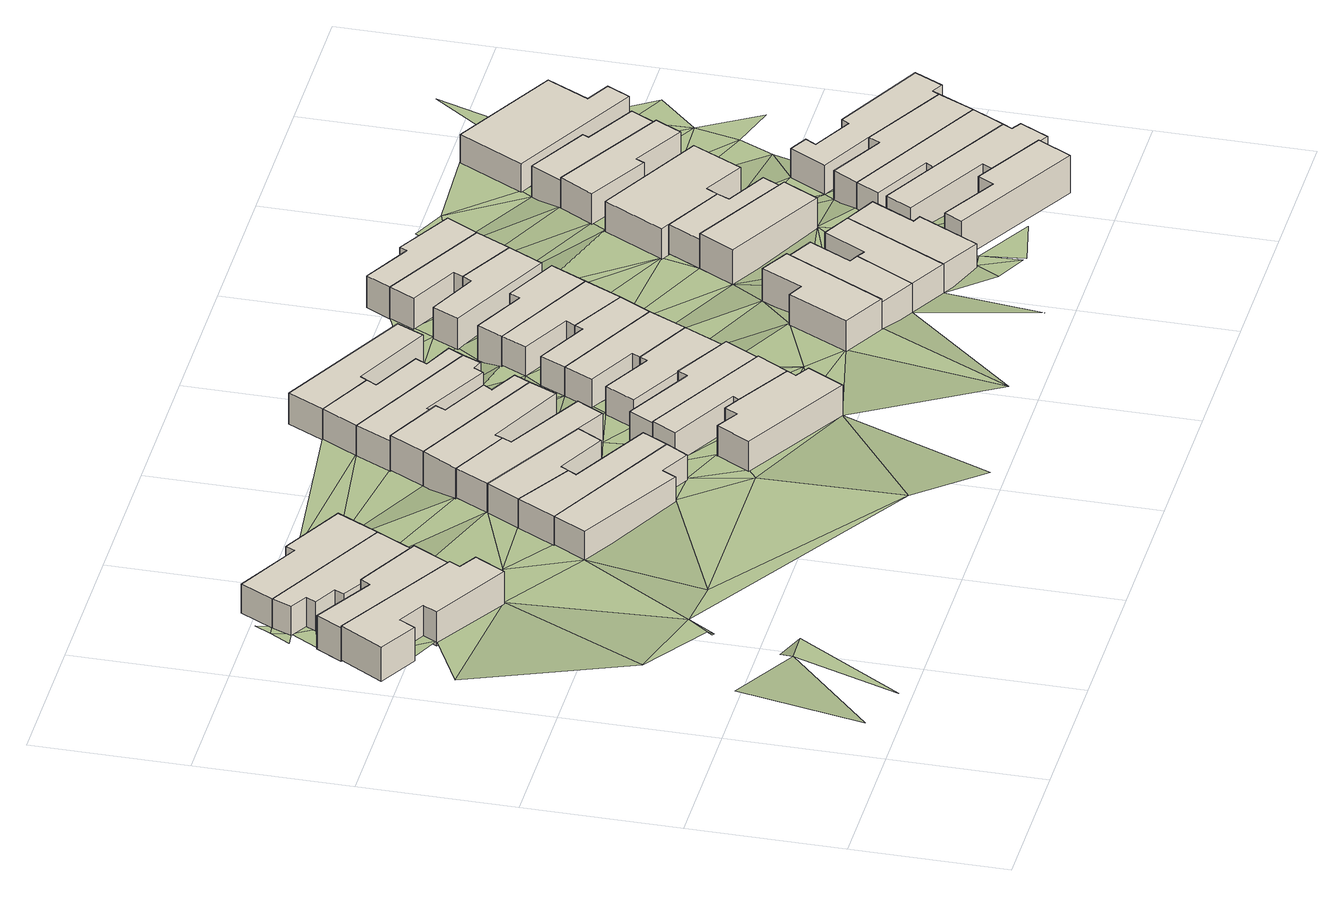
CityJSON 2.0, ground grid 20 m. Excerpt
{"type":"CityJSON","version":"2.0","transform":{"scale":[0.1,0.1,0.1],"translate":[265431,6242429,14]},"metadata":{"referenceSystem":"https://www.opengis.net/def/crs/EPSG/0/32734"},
"CityObjects":{
"building1":{"type":"Building","attributes":{"address":"88 Fenton Road Salt River Cape Town","building":"house","building:levels":1,"building_height":4.1,"roof_height":20.47,"ground_height":16.37,"plus_code":"4FRW3F96+6XF"},"geometry":[{"type":"Solid","lod":"1","boundaries":[[[[0,1,2,3]],[[1,4,5,2]],[[4,6,7,5]],[[6,8,9,7]],[[8,10,11,9]],[[10,12,13,11]],[[12,14,15,13]],[[14,16,17,15]],[[16,18,19,17]],[[18,0,3,19]],[[3,2,5,7,9,11,13,15,17,19]],[[18,16,14,12,10,8,6,4,1,0]]]]}]},
"building2":{"type":"Building","attributes":{"address":"86 Fenton Road Salt River Cape Town","building":"house","building:levels":1,"building_height":4.1,"roof_height":20.24,"ground_height":16.14,"plus_code":"4FRW3F96+6XP"},"geometry":[{"type":"Solid","lod":"1","boundaries":[[[[20,21,22,23]],[[21,24,25,22]],[[24,26,27,25]],[[26,28,29,27]],[[28,30,31,29]],[[30,20,23,31]],[[23,22,25,27,29,31]],[[30,28,26,24,21,20]]]]}]},
"building3":{"type":"Building","attributes":{"address":"84 Fenton Road Salt River Cape Town","building":"house","building:levels":1,"building_height":4.1,"roof_height":19.56,"ground_height":15.46,"plus_code":"4FRW3F96+7X5"},"geometry":[{"type":"Solid","lod":"1","boundaries":[[[[24,32,33,34]],[[32,35,36,33]],[[35,37,38,36]],[[37,39,40,38]],[[39,41,42,40]],[[41,43,44,42]],[[43,45,46,44]],[[45,26,47,46]],[[26,24,34,47]],[[34,33,36,38,40,42,44,46,47]],[[26,45,43,41,39,37,35,32,24]]]]}]},
"building4":{"type":"Building","attributes":{"address":"82 Fenton Road Salt River Cape Town","building":"house","building:levels":1,"building_height":4.1,"roof_height":19.56,"ground_height":15.46,"plus_code":"4FRW3F96+7XH"},"geometry":[{"type":"Solid","lod":"1","boundaries":[[[[32,48,49,33]],[[48,50,51,49]],[[50,52,53,51]],[[52,54,55,53]],[[54,35,36,55]],[[35,32,33,36]],[[33,49,51,53,55,36]],[[35,54,52,50,48,32]]]]}]},
"building5":{"type":"Building","attributes":{"address":"87 Fenton Road Salt River Cape Town","building":"house","building:levels":1,"building_height":4.1,"roof_height":20.09,"ground_height":15.99,"plus_code":"4FRW3F97+535"},"geometry":[{"type":"Solid","lod":"1","boundaries":[[[[56,57,58,59]],[[57,60,61,58]],[[60,62,63,61]],[[62,64,65,63]],[[64,66,67,65]],[[66,56,59,67]],[[59,58,61,63,65,67]],[[66,64,62,60,57,56]]]]}]},
"building6":{"type":"Building","attributes":{"address":"85 Fenton Road Salt River Cape Town","building":"house","building:levels":1,"building_height":4.1,"roof_height":20.09,"ground_height":15.99,"plus_code":"4FRW3F97+546"},"geometry":[{"type":"Solid","lod":"1","boundaries":[[[[68,69,59,58]],[[69,70,71,59]],[[70,72,73,71]],[[72,74,75,73]],[[74,76,77,75]],[[76,68,58,77]],[[58,59,71,73,75,77]],[[76,74,72,70,69,68]]]]}]},
"building7":{"type":"Building","attributes":{"address":"83 Fenton Road Salt River Cape Town","building":"house","building:levels":1,"building_height":4.1,"roof_height":20.09,"ground_height":15.99,"plus_code":"4FRW3F97+54J"},"geometry":[{"type":"Solid","lod":"1","boundaries":[[[[76,74,75,77]],[[74,78,79,75]],[[78,80,81,79]],[[80,82,83,81]],[[82,84,85,83]],[[84,76,77,85]],[[77,75,79,81,83,85]],[[84,82,80,78,74,76]]]]}]},
"building8":{"type":"Building","attributes":{"address":"81 Fenton Road Salt River Cape Town","building":"house","building:levels":1,"building_height":4.1,"roof_height":20.09,"ground_height":15.99,"plus_code":"4FRW3F97+54V"},"geometry":[{"type":"Solid","lod":"1","boundaries":[[[[84,82,83,85]],[[82,86,87,83]],[[86,88,89,87]],[[88,90,91,89]],[[90,92,93,91]],[[92,94,95,93]],[[94,84,85,95]],[[85,83,87,89,91,93,95]],[[94,92,90,88,86,82,84]]]]}]},
"building9":{"type":"Building","attributes":{"address":"79 Fenton Road Salt River Cape Town","building":"house","building:levels":1,"building_height":4.1,"roof_height":20.09,"ground_height":15.99,"plus_code":"4FRW3F97+648"},"geometry":[{"type":"Solid","lod":"1","boundaries":[[[[96,97,93,95]],[[97,98,99,93]],[[98,100,101,99]],[[100,102,103,101]],[[102,104,105,103]],[[104,96,95,105]],[[95,93,99,101,103,105]],[[104,102,100,98,97,96]]]]}]},
"building10":{"type":"Building","attributes":{"address":"Goldsmith Road Salt River Cape Town","building":"house","building:levels":1,"building_height":4.1,"roof_height":20.91,"ground_height":16.81,"plus_code":"4FRW3F97+35W"},"geometry":[{"type":"Solid","lod":"1","boundaries":[[[[106,107,108,109]],[[107,110,111,108]],[[110,112,113,111]],[[112,114,115,113]],[[114,116,117,115]],[[116,118,119,117]],[[118,120,121,119]],[[120,122,123,121]],[[122,106,109,123]],[[109,108,111,113,115,117,119,121,123]],[[122,120,118,116,114,112,110,107,106]]]]}]},
"building11":{"type":"Building","attributes":{"address":"77 Fenton Road Salt River Cape Town","building":"house","building:levels":1,"building_height":4.1,"roof_height":20.09,"ground_height":15.99,"plus_code":"4FRW3F97+64Q"},"geometry":[{"type":"Solid","lod":"1","boundaries":[[[[104,102,103,105]],[[102,124,125,103]],[[124,126,127,125]],[[126,128,129,127]],[[128,130,131,129]],[[130,132,133,131]],[[132,134,135,133]],[[134,104,105,135]],[[105,103,125,127,129,131,133,135]],[[134,132,130,128,126,124,102,104]]]]}]},
"building12":{"type":"Building","attributes":{"address":"Goldsmith Road Salt River Cape Town","building":"house","building:levels":1,"building_height":4.1,"roof_height":20.91,"ground_height":16.81,"plus_code":"4FRW3F97+45G"},"geometry":[{"type":"Solid","lod":"1","boundaries":[[[[136,137,138,109]],[[137,139,140,138]],[[139,141,142,140]],[[141,143,144,142]],[[143,145,108,144]],[[145,136,109,108]],[[109,138,140,142,144,108]],[[145,143,141,139,137,136]]]]}]},
"building13":{"type":"Building","attributes":{"address":"Goldsmith Road Salt River Cape Town","building":"house","building:levels":1,"building_height":4.1,"roof_height":20.74,"ground_height":16.64,"plus_code":"4FRW3F97+45Q"},"geometry":[{"type":"Solid","lod":"1","boundaries":[[[[146,147,148,149]],[[147,150,151,148]],[[150,152,153,151]],[[152,154,155,153]],[[154,156,157,155]],[[156,146,149,157]],[[149,148,151,153,155,157]],[[156,154,152,150,147,146]]]]}]},
"building14":{"type":"Building","attributes":{"address":"75 Fenton Road Salt River Cape Town","building":"house","building:levels":1,"building_height":4.1,"roof_height":19.33,"ground_height":15.23,"plus_code":"4FRW3F97+752"},"geometry":[{"type":"Solid","lod":"1","boundaries":[[[[158,159,160,161]],[[159,162,163,160]],[[162,164,165,163]],[[164,166,167,165]],[[166,168,169,167]],[[168,170,171,169]],[[170,172,173,171]],[[172,158,161,173]],[[161,160,163,165,167,169,171,173]],[[172,170,168,166,164,162,159,158]]]]}]},
"building15":{"type":"Building","attributes":{"address":"73 Fenton Road Salt River Cape Town","building":"house","building:levels":1,"building_height":4.1,"roof_height":19.33,"ground_height":15.23,"plus_code":"4FRW3F97+756"},"geometry":[{"type":"Solid","lod":"1","boundaries":[[[[158,172,173,161]],[[172,174,175,173]],[[174,176,177,175]],[[176,178,179,177]],[[178,180,181,179]],[[180,182,183,181]],[[182,184,185,183]],[[184,158,161,185]],[[161,173,175,177,179,181,183,185]],[[184,182,180,178,176,174,172,158]]]]}]},
"building16":{"type":"Building","attributes":{"address":"80 Goldsmith Road Salt River Cape Town","building":"house","building:levels":1,"building_height":4.1,"roof_height":19.79,"ground_height":15.69,"plus_code":"4FRW3F97+562"},"geometry":[{"type":"Solid","lod":"1","boundaries":[[[[186,187,188,189]],[[187,190,191,188]],[[190,192,193,191]],[[192,194,195,193]],[[194,196,197,195]],[[196,186,189,197]],[[189,188,191,193,195,197]],[[196,194,192,190,187,186]]]]}]},
"building17":{"type":"Building","attributes":{"address":"71 Fenton Road Salt River Cape Town","building":"house","building:levels":1,"building_height":4.1,"roof_height":19.33,"ground_height":15.23,"plus_code":"4FRW3F97+75M"},"geometry":[{"type":"Solid","lod":"1","boundaries":[[[[184,182,183,185]],[[182,198,199,183]],[[198,200,201,199]],[[200,202,203,201]],[[202,204,205,203]],[[204,184,185,205]],[[185,183,199,201,203,205]],[[204,202,200,198,182,184]]]]}]},
"building18":{"type":"Building","attributes":{"address":"78 Goldsmith Road Salt River Cape Town","building":"house","building:levels":1,"building_height":4.1,"roof_height":19.79,"ground_height":15.69,"plus_code":"4FRW3F97+56F"},"geometry":[{"type":"Solid","lod":"1","boundaries":[[[[186,206,207,189]],[[206,208,209,207]],[[208,210,211,209]],[[210,212,213,211]],[[212,187,188,213]],[[187,186,189,188]],[[189,207,209,211,213,188]],[[187,212,210,208,206,186]]]]}]},
"building19":{"type":"Building","attributes":{"address":"76 Goldsmith Road Salt River Cape Town","building":"house","building:levels":1,"building_height":4.1,"roof_height":19.79,"ground_height":15.69,"plus_code":"4FRW3F97+56W"},"geometry":[{"type":"Solid","lod":"1","boundaries":[[[[206,214,215,207]],[[214,216,217,215]],[[216,218,219,217]],[[218,220,221,219]],[[220,208,209,221]],[[208,206,207,209]],[[207,215,217,219,221,209]],[[208,220,218,216,214,206]]]]}]},
"building20":{"type":"Building","attributes":{"address":"74 Goldsmith Road Salt River Cape Town","building":"house","building:levels":1,"building_height":4.1,"roof_height":19.79,"ground_height":15.69,"plus_code":"4FRW3F97+665"},"geometry":[{"type":"Solid","lod":"1","boundaries":[[[[214,222,223,215]],[[222,224,225,223]],[[224,226,227,225]],[[226,228,229,227]],[[228,216,217,229]],[[216,214,215,217]],[[215,223,225,227,229,217]],[[216,228,226,224,222,214]]]]}]},
"building21":{"type":"Building","attributes":{"address":"29 Dryden Street Salt River Cape Town","building":"house","building:levels":1,"building_height":4.1,"roof_height":20.74,"ground_height":16.64,"plus_code":"4FRW3F97+37W"},"geometry":[{"type":"Solid","lod":"1","boundaries":[[[[230,231,232,233]],[[231,234,235,232]],[[234,236,237,235]],[[236,238,239,237]],[[238,240,241,239]],[[240,230,233,241]],[[233,232,235,237,239,241]],[[240,238,236,234,231,230]]]]}]},
"building22":{"type":"Building","attributes":{"address":"72 Goldsmith Road Salt River Cape Town","building":"house","building:levels":1,"building_height":4.1,"roof_height":19.79,"ground_height":15.69,"plus_code":"4FRW3F97+67C"},"geometry":[{"type":"Solid","lod":"1","boundaries":[[[[242,243,244,223]],[[243,245,246,244]],[[245,247,248,246]],[[247,249,250,248]],[[249,251,225,250]],[[251,242,223,225]],[[223,244,246,248,250,225]],[[251,249,247,245,243,242]]]]}]},
"building23":{"type":"Building","attributes":{"address":"31 Dryden Street Salt River Cape Town","building":"house","building:levels":1,"building_height":4.1,"roof_height":20.25,"ground_height":16.15,"plus_code":"4FRW3F97+38R"},"geometry":[{"type":"Solid","lod":"1","boundaries":[[[[230,252,253,254]],[[252,255,256,253]],[[255,257,258,256]],[[257,259,260,258]],[[259,231,261,260]],[[231,230,254,261]],[[254,253,256,258,260,261]],[[231,259,257,255,252,230]]]]}]},
"building24":{"type":"Building","attributes":{"address":"70 Goldsmith Road Salt River Cape Town","building":"house","building:levels":1,"building_height":4.1,"roof_height":19.05,"ground_height":14.95,"plus_code":"4FRW3F97+67V"},"geometry":[{"type":"Solid","lod":"1","boundaries":[[[[262,263,264,265]],[[263,266,267,264]],[[266,268,269,267]],[[268,270,271,269]],[[270,272,273,271]],[[272,262,265,273]],[[265,264,267,269,271,273]],[[272,270,268,266,263,262]]]]}]},
"building25":{"type":"Building","attributes":{"address":"33 Dryden Street Salt River Cape Town","building":"house","building:levels":1,"building_height":4.1,"roof_height":20.25,"ground_height":16.15,"plus_code":"4FRW3F97+38G"},"geometry":[{"type":"Solid","lod":"1","boundaries":[[[[252,274,275,253]],[[274,276,277,275]],[[276,278,279,277]],[[278,280,281,279]],[[280,255,256,281]],[[255,252,253,256]],[[253,275,277,279,281,256]],[[255,280,278,276,274,252]]]]}]},
"building26":{"type":"Building","attributes":{"address":"68 Goldsmith Road Salt River Cape Town","building":"house","building:levels":1,"building_height":4.1,"roof_height":19.05,"ground_height":14.95,"plus_code":"4FRW3F97+778"},"geometry":[{"type":"Solid","lod":"1","boundaries":[[[[262,282,283,265]],[[282,284,285,283]],[[284,286,287,285]],[[286,288,289,287]],[[288,263,264,289]],[[263,262,265,264]],[[265,283,285,287,289,264]],[[263,288,286,284,282,262]]]]}]},
"building27":{"type":"Building","attributes":{"address":"35 Dryden Street Salt River Cape Town","building":"house","building:levels":1,"building_height":4.1,"roof_height":20.25,"ground_height":16.15,"plus_code":"4FRW3F97+39C"},"geometry":[{"type":"Solid","lod":"1","boundaries":[[[[274,290,291,275]],[[290,292,293,291]],[[292,294,295,293]],[[294,296,297,295]],[[296,276,277,297]],[[276,274,275,277]],[[275,291,293,295,297,277]],[[276,296,294,292,290,274]]]]}]},
"building28":{"type":"Building","attributes":{"address":"66 Goldsmith Road Salt River Cape Town","building":"house","building:levels":1,"building_height":4.1,"roof_height":19.05,"ground_height":14.95,"plus_code":"4FRW3F97+77H"},"geometry":[{"type":"Solid","lod":"1","boundaries":[[[[282,298,299,283]],[[298,300,301,299]],[[300,302,303,301]],[[302,304,305,303]],[[304,284,285,305]],[[284,282,283,285]],[[283,299,301,303,305,285]],[[284,304,302,300,298,282]]]]}]},
"building29":{"type":"Building","attributes":{"address":"73 Goldsmith Road Salt River Cape Town","building":"house","building:levels":1,"building_height":4.1,"roof_height":20.25,"ground_height":16.15,"plus_code":"4FRW3F97+49J"},"geometry":[{"type":"Solid","lod":"1","boundaries":[[[[306,307,308,309]],[[307,310,311,308]],[[310,312,313,311]],[[312,306,309,313]],[[309,308,311,313]],[[312,310,307,306]]]]}]},
"building30":{"type":"Building","attributes":{"address":"71 Goldsmith Road Salt River Cape Town","building":"house","building:levels":1,"building_height":4.1,"roof_height":19.43,"ground_height":15.33,"plus_code":"4FRW3F97+49V"},"geometry":[{"type":"Solid","lod":"1","boundaries":[[[[314,306,315,316]],[[306,312,317,315]],[[312,318,319,317]],[[318,320,321,319]],[[320,322,323,321]],[[322,314,316,323]],[[316,315,317,319,321,323]],[[322,320,318,312,306,314]]]]}]},
"building31":{"type":"Building","attributes":{"address":"Kingsley Road Salt River Cape Town","building":"house","building:levels":1,"building_height":4.1,"roof_height":20.76,"ground_height":16.66,"plus_code":"4FRW3F97+2CM"},"geometry":[{"type":"Solid","lod":"1","boundaries":[[[[324,325,326,327]],[[325,328,329,326]],[[328,330,331,329]],[[330,332,333,331]],[[332,334,335,333]],[[334,324,327,335]],[[327,326,329,331,333,335]],[[334,332,330,328,325,324]]]]}]},
"building32":{"type":"Building","attributes":{"address":"67 Goldsmith Road Salt River Cape Town","building":"house","building:levels":1,"building_height":4.1,"roof_height":19.43,"ground_height":15.33,"plus_code":"4FRW3F97+59V"},"geometry":[{"type":"Solid","lod":"1","boundaries":[[[[336,337,323,316]],[[337,338,339,323]],[[338,340,341,339]],[[340,342,343,341]],[[342,344,345,343]],[[344,346,347,345]],[[346,336,316,347]],[[316,323,339,341,343,345,347]],[[346,344,342,340,338,337,336]]]]}]},
"building33":{"type":"Building","attributes":{"address":"82 Kingsley Road Salt River Cape Town","building":"house","building:levels":1,"building_height":4.1,"roof_height":19.57,"ground_height":15.47,"plus_code":"4FRW3F97+3C7"},"geometry":[{"type":"Solid","lod":"1","boundaries":[[[[348,349,350,351]],[[349,352,353,350]],[[352,354,355,353]],[[354,356,357,355]],[[356,358,359,357]],[[358,360,361,359]],[[360,362,363,361]],[[362,364,365,363]],[[364,348,351,365]],[[351,350,353,355,357,359,361,363,365]],[[364,362,360,358,356,354,352,349,348]]]]}]},
"building34":{"type":"Building","attributes":{"address":"80 Kingsley Road Salt River Cape Town","building":"house","building:levels":1,"building_height":4.1,"roof_height":19.57,"ground_height":15.47,"plus_code":"4FRW3F97+3CM"},"geometry":[{"type":"Solid","lod":"1","boundaries":[[[[366,367,368,369]],[[367,370,371,368]],[[370,372,373,371]],[[372,349,350,373]],[[349,348,351,350]],[[348,366,369,351]],[[369,368,371,373,350,351]],[[348,349,372,370,367,366]]]]}]},
"building35":{"type":"Building","attributes":{"address":"Goldsmith Road Salt River Cape Town","building":"house","building:levels":1,"building_height":4.1,"roof_height":19.43,"ground_height":15.33,"plus_code":"4FRW3F97+695"},"geometry":[{"type":"Solid","lod":"1","boundaries":[[[[374,375,376,377]],[[375,378,379,376]],[[378,380,381,379]],[[380,382,383,381]],[[382,384,385,383]],[[384,374,377,385]],[[377,376,379,381,383,385]],[[384,382,380,378,375,374]]]]}]},
"building36":{"type":"Building","attributes":{"address":"78 Kingsley Road Salt River Cape Town","building":"house","building:levels":1,"building_height":4.1,"roof_height":19.57,"ground_height":15.47,"plus_code":"4FRW3F97+3CX"},"geometry":[{"type":"Solid","lod":"1","boundaries":[[[[386,387,388,389]],[[387,390,391,388]],[[390,392,393,391]],[[392,367,368,393]],[[367,366,369,368]],[[366,386,389,369]],[[389,388,391,393,368,369]],[[366,367,392,390,387,386]]]]}]},
"building37":{"type":"Building","attributes":{"address":"Goldsmith Road Salt River Cape Town","building":"house","building:levels":1,"building_height":4.1,"roof_height":19.02,"ground_height":14.92,"plus_code":"4FRW3F97+6C7"},"geometry":[{"type":"Solid","lod":"1","boundaries":[[[[394,395,396,397]],[[395,398,399,396]],[[398,400,401,399]],[[400,402,403,401]],[[402,404,405,403]],[[404,394,397,405]],[[397,396,399,401,403,405]],[[404,402,400,398,395,394]]]]}]},
"building38":{"type":"Building","attributes":{"address":"76 Kingsley Road Salt River Cape Town","building":"house","building:levels":1,"building_height":4.1,"roof_height":19.57,"ground_height":15.47,"plus_code":"4FRW3F97+4F6"},"geometry":[{"type":"Solid","lod":"1","boundaries":[[[[387,386,389,388]],[[386,406,407,389]],[[406,408,409,407]],[[408,410,411,409]],[[410,412,413,411]],[[412,414,415,413]],[[414,416,417,415]],[[416,418,419,417]],[[418,420,421,419]],[[420,422,423,421]],[[422,387,388,423]],[[388,389,407,409,411,413,415,417,419,421,423]],[[422,420,418,416,414,412,410,408,406,386,387]]]]}]},
"building39":{"type":"Building","attributes":{"address":"61 Goldsmith Road Salt River Cape Town","building":"house","building:levels":1,"building_height":4.1,"roof_height":18.38,"ground_height":14.28,"plus_code":"4FRW3F97+6CP"},"geometry":[{"type":"Solid","lod":"1","boundaries":[[[[424,425,426,427]],[[425,428,429,426]],[[428,430,431,429]],[[430,432,433,431]],[[432,434,435,433]],[[434,424,427,435]],[[427,426,429,431,433,435]],[[434,432,430,428,425,424]]]]}]},
"terrain1":{"type":"TINRelief","geometry":[{"type":"CompositeSurface","lod":"1","boundaries":[[[436,437,438]],[[439,440,436]],[[436,440,441]],[[442,443,444]],[[445,443,446]],[[447,448,449]],[[450,451,446]],[[448,442,444]],[[446,451,445]],[[448,452,449]],[[443,445,444]],[[453,454,455]],[[456,457,454]],[[458,453,455]],[[456,454,459]],[[458,455,460]],[[454,453,461]],[[462,456,459]],[[453,458,463]],[[458,460,26]],[[60,445,464]],[[444,445,60]],[[465,466,467]],[[444,468,466]],[[469,464,445]],[[466,470,467]],[[444,60,468]],[[471,52,50]],[[466,468,470]],[[468,60,57]],[[60,464,472]],[[470,468,473]],[[57,474,468]],[[473,32,470]],[[475,50,48]],[[464,469,476]],[[473,468,474]],[[464,476,472]],[[32,94,48]],[[473,94,32]],[[477,475,48]],[[472,478,479]],[[104,48,94]],[[472,476,478]],[[72,80,74]],[[78,74,80]],[[134,48,104]],[[480,478,476]],[[118,469,481]],[[70,80,72]],[[118,476,469]],[[482,478,483]],[[484,478,480]],[[477,48,134]],[[478,484,483]],[[70,482,483]],[[476,118,480]],[[475,477,485]],[[139,70,483]],[[484,486,483]],[[80,70,487]],[[80,86,82]],[[70,139,487]],[[486,484,488]],[[86,80,487]],[[489,483,486]],[[90,490,92]],[[490,491,92]],[[486,492,489]],[[88,490,90]],[[86,487,493]],[[86,494,88]],[[495,493,487]],[[493,494,86]],[[132,130,496]],[[497,132,496]],[[498,490,88]],[[88,494,498]],[[493,495,152]],[[106,122,120]],[[497,496,499]],[[500,496,501]],[[490,208,502]],[[208,490,498]],[[503,493,152]],[[498,494,187]],[[504,505,118]],[[502,208,500]],[[500,499,496]],[[118,505,120]],[[120,506,106]],[[494,190,187]],[[507,106,506]],[[208,220,500]],[[499,500,508]],[[187,212,498]],[[509,510,511]],[[511,510,512]],[[152,513,503]],[[514,499,508]],[[508,500,226]],[[506,513,507]],[[500,220,226]],[[506,120,505]],[[513,506,503]],[[174,510,515]],[[512,510,200]],[[505,504,516]],[[224,172,508]],[[226,224,508]],[[226,220,216]],[[510,174,200]],[[174,172,249]],[[216,220,218]],[[503,506,517]],[[224,249,172]],[[504,252,516]],[[517,506,505]],[[226,216,228]],[[186,503,517]],[[200,174,249]],[[518,200,249]],[[200,519,202]],[[518,519,200]],[[234,206,186]],[[520,518,249]],[[234,186,517]],[[520,249,521]],[[522,202,523]],[[202,519,523]],[[517,524,234]],[[252,525,274]],[[523,526,522]],[[307,214,206]],[[527,518,520]],[[234,307,206]],[[523,519,528]],[[526,523,529]],[[530,528,519]],[[523,528,531]],[[532,527,520]],[[533,274,534]],[[535,222,214]],[[231,307,234]],[[306,214,307]],[[257,255,259]],[[533,534,536]],[[307,231,259]],[[278,255,280]],[[222,535,532]],[[306,535,214]],[[537,533,536]],[[278,259,255]],[[533,537,538]],[[532,535,527]],[[292,533,538]],[[537,539,540]],[[541,307,259]],[[541,259,278]],[[538,542,292]],[[262,527,543]],[[314,535,306]],[[527,535,543]],[[544,294,292]],[[278,276,541]],[[544,292,542]],[[296,294,544]],[[282,262,545]],[[541,276,296]],[[328,544,542]],[[296,544,546]],[[542,547,328]],[[262,543,545]],[[546,548,296]],[[541,296,549]],[[549,296,548]],[[282,550,298]],[[544,328,356]],[[282,545,550]],[[372,548,546]],[[551,541,392]],[[541,549,392]],[[322,320,318]],[[298,552,553]],[[349,372,546]],[[328,554,356]],[[555,556,322]],[[543,557,545]],[[555,322,318]],[[551,422,318]],[[554,328,558]],[[422,551,392]],[[298,404,552]],[[550,404,298]],[[420,318,422]],[[557,543,342]],[[555,318,420]],[[392,390,422]],[[554,558,559]],[[560,552,404]],[[422,390,387]],[[561,557,342]],[[420,562,555]],[[560,563,552]],[[562,342,555]],[[418,564,420]],[[404,565,560]],[[382,561,342]],[[412,418,416]],[[564,562,420]],[[566,567,348]],[[418,412,564]],[[412,416,414]],[[348,567,366]],[[342,568,382]],[[562,568,342]],[[569,560,565]],[[570,565,571]],[[572,564,412]],[[384,382,573]],[[382,568,573]],[[572,412,574]],[[384,573,570]],[[570,569,565]],[[575,576,563]],[[573,568,577]],[[573,569,570]],[[434,575,563]],[[573,578,569]],[[434,579,575]],[[432,580,434]],[[569,578,580]],[[579,581,575]],[[434,582,579]],[[583,434,580]],[[434,583,582]]]}]}
},
"vertices":[
[210,580,17],[44,674,17],[44,674,65],[210,580,65],[9,617,17],[9,617,65],[61,588,17],[61,588,65],[73,609,17],[73,609,65],[110,589,17],[110,589,65],[99,570,17],[99,570,65],[203,512,17],[203,512,65],[226,552,17],[226,552,65],[202,566,17],[202,566,65],
[44,674,15],[210,580,15],[210,580,62],[44,674,62],[238,630,15],[238,630,62],[152,675,15],[152,675,62],[144,662,15],[144,662,62],[64,708,15],[64,708,62],
[266,681,15],[266,681,56],[238,630,56],[96,770,15],[96,770,56],[85,744,15],[85,744,56],[108,731,15],[108,731,56],[101,718,15],[101,718,56],[132,702,15],[132,702,56],[126,690,15],[126,690,56],[152,675,56],
[295,736,15],[295,736,56],[211,780,15],[211,780,56],[205,768,15],[205,768,56],[119,813,15],[119,813,56],
[522,388,21],[339,483,21],[339,483,61],[522,388,61],[315,440,21],[315,440,61],[455,362,21],[455,362,61],[465,380,21],[465,380,61],[504,359,21],[504,359,61],
[339,483,20],[522,388,20],[540,421,20],[540,421,61],[433,478,20],[433,478,61],[440,489,20],[440,489,61],[366,533,20],[366,533,61],
[446,499,20],[446,499,61],[512,466,20],[512,466,61],[531,498,20],[531,498,61],[390,576,20],[390,576,61],
[569,477,20],[569,477,61],[589,512,20],[589,512,61],[485,569,20],[485,569,61],[491,581,20],[491,581,61],[414,620,20],[414,620,61],
[414,620,12],[491,581,12],[495,591,12],[495,591,61],[599,541,12],[599,541,61],[616,577,12],[616,577,61],[441,666,12],[441,666,61],
[697,282,26],[624,324,26],[624,324,69],[697,282,69],[602,336,26],[602,336,69],[593,319,26],[593,319,69],[563,336,26],[563,336,69],[538,292,26],[538,292,69],[682,211,26],[682,211,69],[709,259,26],[709,259,69],[690,270,26],[690,270,69],
[627,598,12],[627,598,61],[590,617,12],[590,617,61],[598,629,12],[598,629,61],[535,661,12],[535,661,61],[541,674,12],[541,674,61],[466,712,12],[466,712,61],
[697,282,20],[721,323,20],[721,323,69],[554,413,20],[554,413,69],[536,381,20],[536,381,69],[628,332,20],[628,332,69],[624,324,20],
[554,413,17],[721,323,17],[721,323,67],[554,413,67],[746,368,17],[746,368,67],[670,409,17],[670,409,67],[663,396,17],[663,396,67],[572,445,17],[572,445,67],
[490,759,9],[466,712,9],[466,712,53],[490,759,53],[541,674,9],[541,674,53],[545,686,9],[545,686,53],[636,638,9],[636,638,53],[643,651,9],[643,651,53],[656,646,9],[656,646,53],[667,670,9],[667,670,53],
[678,690,9],[678,690,53],[639,708,9],[639,708,53],[647,723,9],[647,723,53],[581,756,9],[581,756,53],[589,769,9],[589,769,53],[516,806,9],[516,806,53],
[778,425,17],[703,463,17],[703,463,58],[778,425,58],[698,453,17],[698,453,58],[632,488,17],[632,488,58],[611,449,17],[611,449,58],[752,374,17],[752,374,58],
[594,778,9],[594,778,53],[699,726,9],[699,726,53],[716,761,9],[716,761,53],[540,853,9],[540,853,53],
[802,474,17],[802,474,58],[662,545,17],[662,545,58],[643,508,17],[643,508,58],[709,474,17],[709,474,58],
[825,515,17],[825,515,58],[752,554,17],[752,554,58],[747,543,17],[747,543,58],[678,578,17],[678,578,58],
[849,563,17],[849,563,58],[710,633,17],[710,633,58],[694,600,17],[694,600,58],[759,566,17],[759,566,58],
[877,209,21],[948,341,21],[948,341,67],[877,209,67],[910,362,21],[910,362,67],[882,308,21],[882,308,67],[862,318,21],[862,318,67],[821,239,21],[821,239,67],
[849,563,9],[873,610,9],[873,610,58],[803,645,9],[803,645,58],[796,631,9],[796,631,58],[726,666,9],[726,666,58],[710,633,9],
[926,183,21],[926,183,62],[877,209,62],[969,260,21],[969,260,62],[957,266,21],[957,266,62],[986,321,21],[986,321,62],[948,341,62],
[910,670,6],[836,710,6],[836,710,51],[910,670,51],[829,698,6],[829,698,51],[763,729,6],[763,729,51],[746,695,6],[746,695,51],[886,625,6],[886,625,51],
[975,156,21],[975,156,62],[1047,290,21],[1047,290,62],[1010,309,21],[1010,309,62],[979,254,21],[979,254,62],
[933,715,6],[933,715,51],[794,789,6],[794,789,51],[777,756,6],[777,756,51],[842,722,6],[842,722,51],
[1027,128,21],[1027,128,62],[1069,207,21],[1069,207,62],[1058,212,21],[1058,212,62],[1088,269,21],[1088,269,62],
[956,756,6],[956,756,51],[881,797,6],[881,797,51],[876,787,6],[876,787,51],[812,821,6],[812,821,51],
[974,453,13],[948,407,13],[948,407,62],[974,453,62],[1081,335,13],[1081,335,62],[1106,381,13],[1106,381,62],
[997,496,13],[974,453,54],[997,496,54],[1106,381,54],[1122,410,13],[1122,410,54],[1067,439,13],[1067,439,54],[1075,455,13],[1075,455,54],
[1230,61,15],[1254,105,15],[1254,105,68],[1230,61,68],[1161,157,15],[1161,157,68],[1149,136,15],[1149,136,68],[1075,178,15],[1075,178,68],[1061,155,15],[1061,155,68],
[997,496,9],[1075,455,9],[1083,470,9],[1083,470,54],[1137,441,9],[1137,441,54],[1171,506,9],[1171,506,54],[1029,581,9],[1029,581,54],[986,502,9],[986,502,54],
[1296,158,15],[1187,218,15],[1187,218,56],[1296,158,56],[1113,258,15],[1113,258,56],[1094,224,15],[1094,224,56],[1206,162,15],[1206,162,56],[1198,147,15],[1198,147,56],[1282,101,15],[1282,101,56],[1302,138,15],[1302,138,56],[1289,146,15],[1289,146,56],
[1319,200,15],[1133,299,15],[1133,299,56],[1319,200,56],[1117,269,15],[1117,269,56],[1193,228,15],[1193,228,56],
[1067,644,9],[1041,600,9],[1041,600,54],[1067,644,54],[1121,555,9],[1121,555,54],[1127,566,9],[1127,566,54],[1196,528,9],[1196,528,54],[1214,562,9],[1214,562,54],
[1342,247,15],[1232,307,15],[1232,307,56],[1342,247,56],[1224,292,15],[1224,292,56],[1152,331,15],[1152,331,56],
[1067,644,6],[1214,562,6],[1214,562,50],[1067,644,50],[1233,596,6],[1233,596,50],[1166,633,6],[1166,633,50],[1170,641,6],[1170,641,50],[1090,685,6],[1090,685,50],
[1347,256,15],[1347,256,56],[1362,248,15],[1362,248,56],[1381,285,15],[1381,285,56],[1262,347,15],[1262,347,56],[1256,337,15],[1256,337,56],[1203,365,15],[1203,365,56],[1211,379,15],[1211,379,56],[1187,392,15],[1187,392,56],[1161,344,15],[1161,344,56],
[1146,785,3],[1100,700,3],[1100,700,44],[1146,785,44],[1272,608,3],[1272,608,44],[1288,638,3],[1288,638,44],[1256,655,3],[1256,655,44],[1285,710,3],[1285,710,44],
[143,146,37],[63,198,31],[22,30,37],[93,6,37],[184,147,36],[155,165,29],[22,530,24],[93,318,31],[203,512,21],[205,288,29],[183,260,29],[61,588,24],[99,570,24],[73,609,24],[178,253,29],[181,251,29],[110,589,24],[101,718,17],[85,744,17],[64,708,17],[81,768,17],[65,742,17],[126,690,17],[96,770,17],[144,662,17],[108,731,17],[93,790,17],[132,702,17],[272,280,29],[202,566,21],[226,552,21],[210,580,21],[272,530,21],[516,92,36],[238,630,21],[119,813,17],[455,362,28],[390,576,21],[366,533,21],[272,780,15],[523,280,28],[490,759,12],[504,359,28],[465,380,28],[538,292,28],[586,9,36],[522,388,28],[536,381,28],[563,336,28],[516,806,12],[602,336,28],[572,445,20],[593,319,28],[628,332,28],[599,541,20],[495,591,20],[624,324,28],[611,449,20],[632,488,20],[663,396,26],[598,629,20],[545,686,12],[643,508,20],[636,638,20],[627,598,20],[590,617,20],[616,577,20],[752,374,26],[774,30,35],[821,239,26],[774,280,26],[721,323,26],[656,646,17],[581,756,12],[647,723,12],[589,769,12],[594,778,12],[746,368,26],[643,651,20],[639,708,12],[877,209,26],[862,318,26],[746,695,9],[763,729,9],[803,645,17],[796,631,17],[728,783,9],[777,756,9],[882,308,26],[945,26,31],[774,780,9],[886,625,17],[836,710,9],[794,789,9],[829,698,9],[842,722,9],[873,610,17],[1027,128,31],[1010,97,31],[986,502,13],[1052,77,31],[1048,130,31],[1061,155,21],[1056,74,31],[1124,88,31],[1081,335,21],[1075,178,21],[1029,581,13],[1094,224,21],[1041,600,13],[1113,258,21],[1149,136,31],[1117,269,21],[1133,299,21],[1067,644,13],[1106,381,21],[1025,780,6],[981,801,6],[1198,147,27],[1137,441,13],[1083,470,13],[1121,555,13],[1254,105,27],[1282,101,27],[1100,700,6],[1127,566,13],[1240,426,9],[1146,785,6],[1221,390,15],[1170,641,9],[1289,146,27],[1302,138,27],[1262,471,9],[1272,608,9],[1233,596,9],[1166,633,9],[1331,333,15],[1275,530,9],[1326,324,15],[1216,763,3],[1178,787,3],[1322,453,9],[1325,581,9],[1243,750,3],[1288,638,9],[1276,844,3],[1281,731,3],[1315,714,3]
]}
